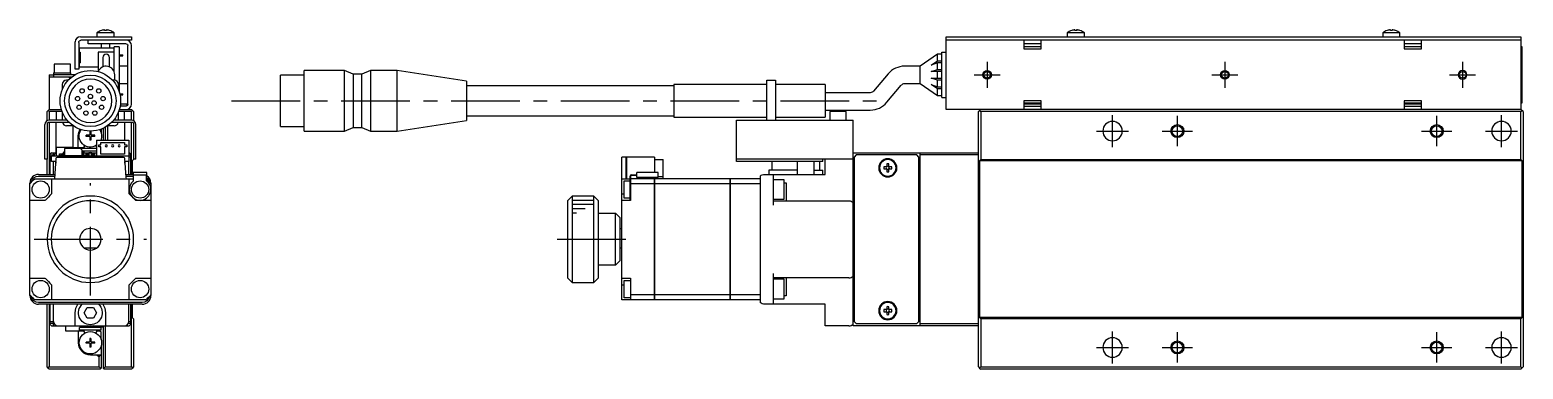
# Model space of a CAD drawing. Extents: x -1 to 721, y -8 to 204.
# Drawn here: x 375.5 to 721, y 68 to 146.4 of the extents above; entities that cross this region are included whole.
import ezdxf

# ---------------------------------------------------------------- set-up
doc = ezdxf.new("R2010")
doc.units = 0
doc.header["$LTSCALE"] = 0.5
doc.linetypes.add('CENTER', pattern=[50.8, 31.75, -6.35, 6.35, -6.35])
for name, color, linetype in [('MSM_CENTER', 1, 'CENTER'), ('MSM_CONTINUOUS', 7, 'CONTINUOUS'), ('MSM_NARROW', 5, 'CONTINUOUS')]:
    doc.layers.add(name, color=color, linetype=linetype)

msp = doc.modelspace()

# ---------------------------------------------------------------- linework, layer by layer
at = {"layer": 'MSM_CENTER'}
for p, q in [((597, 139), (597, 133)), ((652, 139), (652, 133)), ((707, 139), (707, 133)), ((594, 136), (600, 136)), ((649, 136), (655, 136)), ((704, 136), (710, 136)), ((422.16, 130), (572.25, 130)), ((626, 119.3), (626, 126.7)), ((641, 119.5), (641, 126.5)), ((701, 119.5), (701, 126.5)), ((716, 119.3), (716, 126.7)), ((622.3, 123), (629.7, 123)), ((637.5, 123), (644.5, 123)), ((697.5, 123), (704.5, 123)), ((712.3, 123), (719.7, 123)), ((389.5, 85), (389.5, 111)), ((376.5, 98), (402.5, 98)), ((497.5, 98), (515.5, 98)), ((626, 69.3), (626, 76.7)), ((641, 69.5), (641, 76.5)), ((701, 69.5), (701, 76.5)), ((716, 69.3), (716, 76.7)), ((622.3, 73), (629.7, 73)), ((637.5, 73), (644.5, 73)), ((697.5, 73), (704.5, 73)), ((712.3, 73), (719.7, 73))]:
    msp.add_line(p, q, dxfattribs=at)
at = {"layer": 'MSM_CONTINUOUS'}
for p, q in [((391, 145.7), (391, 144.8)), ((395, 145.7), (391, 145.7)), ((392.07, 146.26), (392.05, 146.26)), ((392.8, 146.26), (392.8, 146.39)), ((393.2, 146.26), (392.8, 146.26)), ((393.2, 146.39), (393.2, 146.26)), ((393.95, 146.26), (393.93, 146.26)), ((395, 144.8), (395, 145.7)), ((615.5, 145.7), (615.5, 144.8)), ((619.5, 145.7), (615.5, 145.7)), ((616.57, 146.26), (616.55, 146.26)), ((617.3, 146.26), (617.3, 146.39)), ((617.7, 146.26), (617.3, 146.26)), ((617.7, 146.39), (617.7, 146.26)), ((618.45, 146.26), (618.43, 146.26)), ((619.5, 144.8), (619.5, 145.7)), ((688.5, 145.7), (688.5, 144.8)), ((692.5, 145.7), (688.5, 145.7)), ((689.57, 146.26), (689.55, 146.26)), ((690.3, 146.26), (690.3, 146.39)), ((690.7, 146.26), (690.3, 146.26)), ((690.7, 146.39), (690.7, 146.26)), ((691.45, 146.26), (691.43, 146.26)), ((692.5, 144.8), (692.5, 145.7)), ((386, 137.3), (386, 143.6)), ((386.8, 143.5), (386.8, 137.3)), ((387, 141.25), (387, 142.25)), ((387, 142.25), (395, 142.25)), ((387.2, 144.8), (399, 144.8)), ((399, 144), (387.3, 144)), ((389, 143.2), (389, 144)), ((397.8, 143.2), (389, 143.2)), ((392, 143.2), (392, 142.25)), ((394, 142.25), (394, 143.2)), ((396.2, 142.5), (395, 142.5)), ((395, 136.76), (395, 142.5)), ((396.2, 142.5), (396.2, 132.03)), ((398.2, 129.2), (398.2, 142.8)), ((399, 144.8), (399, 144)), ((399, 129.2), (399, 142.8)), ((587.5, 128), (587.5, 144.8)), ((587.5, 144.8), (720.5, 144.8)), ((720.5, 144), (587.5, 144)), ((605.5, 144), (605.5, 142)), ((609.5, 143.2), (605.5, 143.2)), ((609.5, 142.5), (605.5, 142.5)), ((605.5, 142), (609.5, 142)), ((609.5, 142), (609.5, 144)), ((693.5, 144), (693.5, 142)), ((697.5, 143.2), (693.5, 143.2)), ((697.5, 142.5), (693.5, 142.5)), ((693.5, 142), (697.5, 142)), ((697.5, 142), (697.5, 144)), ((720.5, 144.8), (720.5, 128)), ((720.8, 142.5), (720.5, 142.5)), ((720.8, 129.5), (720.8, 142.5)), ((381.1, 138.5), (381.1, 136.5)), ((384.9, 138.5), (381.1, 138.5)), ((384.9, 136.5), (384.9, 138.5)), ((387, 141.25), (387.1, 141.25)), ((387, 140.45), (387, 139.55)), ((387.1, 140.45), (387, 140.45)), ((387.1, 140.08), (387, 140.08)), ((387.1, 139.93), (387, 139.93)), ((387.1, 139.55), (387, 139.55)), ((387, 138.75), (387.1, 138.75)), ((387, 137.75), (387, 138.75)), ((387.1, 141.25), (387.1, 138.75)), ((391.3, 141.25), (391.3, 136.76)), ((395, 141.25), (391.3, 141.25)), ((392.4, 140), (392.4, 137.85)), ((393.9, 137.85), (393.9, 140)), ((396.2, 140.63), (397, 140.63)), ((396.2, 140.38), (397, 140.38)), ((397, 140.38), (397, 140.63)), ((585.5, 140.75), (581.5, 138)), ((584.05, 138.25), (585.5, 139.25)), ((585.5, 138.75), (584.05, 138.25)), ((585.5, 139.25), (585.5, 140.75)), ((586.5, 140.75), (585.5, 140.75)), ((585.5, 139.25), (586.5, 139.25)), ((585.5, 137.25), (585.5, 138.75)), ((586.5, 138.75), (585.5, 138.75)), ((586.5, 130.75), (586.5, 141.25)), ((586.5, 141.25), (587.5, 141.25)), ((380, 136), (381, 136)), ((380, 136), (380, 128)), ((385, 135.5), (380, 135.5)), ((381, 136.5), (381, 135.5)), ((381, 136.5), (385, 136.5)), ((385.89, 136), (381, 136)), ((384.36, 134.75), (384, 134.75)), ((384.5, 135.5), (384.81, 135.19)), ((385, 136), (385, 136.5)), ((385, 135.36), (385, 135.5)), ((385.17, 135.5), (385, 135.5)), ((386.8, 137.3), (386, 137.3)), ((391.3, 137.75), (387, 137.75)), ((395, 134.75), (394.64, 134.75)), ((395.15, 134.74), (395.15, 136)), ((398.2, 138), (396.2, 138)), ((439, 135.95), (433.5, 135.95)), ((433.5, 124.05), (433.5, 135.95)), ((448.3, 137), (439, 137)), ((439, 123), (439, 137)), ((450.3, 136.15), (448.3, 137)), ((448.3, 123), (448.3, 137)), ((452.3, 136.15), (450.3, 136.15)), ((450.3, 136.15), (450.3, 123.85)), ((454.3, 137), (452.3, 136.15)), ((452.3, 123.85), (452.3, 136.15)), ((460.5, 137), (454.3, 137)), ((454.3, 137), (454.3, 123)), ((476.5, 134.57), (460.5, 137)), ((460.5, 123), (460.5, 137)), ((546, 134.75), (548, 134.75)), ((546, 125.5), (546, 134.75)), ((548, 134.75), (548, 125.5)), ((574.07, 136.21), (570.72, 132.23)), ((581.5, 138), (577.9, 138)), ((581.5, 134), (581.5, 138)), ((584.05, 136.75), (585.5, 137.25)), ((586.5, 136.75), (584.05, 136.75)), ((585.5, 134.75), (584.05, 135.25)), ((584.05, 135.25), (586.5, 135.25)), ((585.5, 137.25), (586.5, 137.25)), ((585.5, 135.25), (585.5, 136.75)), ((585.5, 133.25), (585.5, 134.75)), ((586.5, 134.75), (585.5, 134.75)), ((383, 133.75), (383, 132.6)), ((396, 132.6), (396, 133.75)), ((396.2, 134), (398.2, 134)), ((396.31, 131.63), (397, 131.63)), ((396.36, 131.38), (397, 131.38)), ((397, 131.38), (397, 131.63)), ((476.5, 134.57), (476.5, 125.43)), ((524.5, 133.5), (476.5, 133.5)), ((546, 133.75), (524.5, 133.75)), ((524.5, 133.75), (524.5, 126.25)), ((559.5, 133.75), (548, 133.75)), ((559.5, 133.75), (559.5, 126.25)), ((569.96, 131.87), (559.5, 131.87)), ((573.79, 129.66), (577.13, 133.64)), ((577.9, 134), (581.5, 134)), ((581.5, 134), (585.5, 131.25)), ((585.5, 132.75), (584.05, 133.75)), ((584.05, 133.75), (585.5, 133.25)), ((585.5, 133.25), (586.5, 133.25)), ((585.5, 131.25), (585.5, 132.75)), ((586.5, 132.75), (585.5, 132.75)), ((379.75, 127.75), (380, 128)), ((380, 128), (382.79, 128)), ((396.21, 128), (399, 128)), ((397.8, 128.8), (396.4, 128.8)), ((396.46, 129.3), (398, 129.3)), ((398, 128.85), (398, 129.3)), ((399, 128), (399.25, 127.75)), ((559.5, 127.87), (569.96, 127.87)), ((585.5, 131.25), (586.5, 131.25)), ((586.5, 130.75), (587.5, 130.75)), ((720.5, 128), (587.5, 128)), ((595.5, 128), (595.25, 127.75)), ((609.5, 130), (605.5, 130)), ((605.5, 130), (605.5, 128)), ((605.5, 129.5), (609.5, 129.5)), ((605.5, 129.3), (609.5, 129.3)), ((605.5, 128.8), (609.5, 128.8)), ((609.5, 128), (609.5, 130)), ((693.5, 130), (693.5, 128)), ((697.5, 130), (693.5, 130)), ((693.5, 129.5), (697.5, 129.5)), ((693.5, 129.3), (697.5, 129.3)), ((693.5, 128.8), (697.5, 128.8)), ((697.5, 128), (697.5, 130)), ((720.5, 129.5), (720.8, 129.5)), ((721, 127.5), (720.5, 128)), ((379, 116.5), (379, 124.5)), ((379.5, 127.5), (379.75, 127.75)), ((379.5, 125.37), (379.5, 127.5)), ((379.5, 124.8), (379.5, 116.5)), ((384.6, 125), (379.7, 125)), ((380, 127.5), (379.75, 127.75)), ((382.96, 127.5), (380, 127.5)), ((380, 127.5), (380, 125.5)), ((384.14, 125.5), (380, 125.5)), ((380, 125), (380, 113)), ((381.5, 125), (381.5, 118)), ((381.6, 127.5), (381.6, 125.5)), ((383, 127.4), (383, 125.5)), ((384, 125.5), (384, 125.67)), ((399.3, 125), (394.4, 125)), ((399, 125.5), (394.86, 125.5)), ((395, 125.67), (395, 125.5)), ((396, 125.5), (396, 127.4)), ((399, 127.5), (396.04, 127.5)), ((397.4, 125.5), (397.4, 127.5)), ((397.5, 120.9), (397.5, 125)), ((399.25, 127.75), (399, 127.5)), ((399, 125.5), (399, 127.5)), ((399, 113), (399, 125)), ((399.25, 127.75), (399.5, 127.5)), ((399.5, 127.5), (399.5, 125.37)), ((399.5, 124.8), (399.5, 116.5)), ((400, 116.5), (400, 124.5)), ((460.5, 123), (476.5, 125.43)), ((476.5, 126.5), (524.5, 126.5)), ((524.5, 126.25), (546, 126.25)), ((539, 125.5), (566, 125.5)), ((539, 116), (539, 125.5)), ((548, 126.25), (559.5, 126.25)), ((564.4, 127.5), (560.6, 127.5)), ((560.6, 127.5), (560.6, 125.5)), ((564.4, 125.5), (564.4, 127.5)), ((566, 78), (566, 125.5)), ((595.25, 127.75), (595, 127.5)), ((595, 68.5), (595, 127.5)), ((595.25, 127.75), (595.5, 127.5)), ((720.5, 127.5), (595.5, 127.5)), ((595.5, 127.5), (595.5, 116.4)), ((720.5, 127.5), (720.75, 127.75)), ((720.5, 116.4), (720.5, 127.5)), ((721, 127.5), (721, 68.5)), ((385.51, 124.25), (384, 124.25)), ((385.5, 119.08), (385.5, 124.25)), ((386.7, 119.2), (386.7, 121.9)), ((389.29, 122.05), (388.5, 122.05)), ((388.5, 121.76), (388.5, 122.05)), ((389.29, 121.76), (388.5, 121.76)), ((389.03, 122.05), (389.03, 121.76)), ((389.35, 122.9), (389.35, 122.11)), ((389.64, 122.9), (389.35, 122.9)), ((389.64, 122.37), (389.35, 122.37)), ((389.35, 121.7), (389.35, 120.9)), ((389.35, 121.43), (389.64, 121.43)), ((389.64, 122.9), (389.64, 122.11)), ((389.64, 121.7), (389.64, 120.9)), ((390.5, 122.05), (389.7, 122.05)), ((390.5, 121.76), (389.7, 121.76)), ((389.97, 122.05), (389.97, 121.76)), ((390.5, 121.76), (390.5, 122.05)), ((392, 123.46), (392, 122.61)), ((392, 121.19), (392, 120.9)), ((392.5, 120.9), (392.5, 123.68)), ((392.9, 123.88), (392.9, 120.9)), ((395, 124.25), (393.49, 124.25)), ((393.5, 124.25), (393.5, 120.9)), ((433.5, 124.05), (439, 124.05)), ((439, 123), (448.3, 123)), ((448.3, 123), (450.3, 123.85)), ((450.3, 123.85), (452.3, 123.85)), ((452.3, 123.85), (454.3, 123)), ((454.3, 123), (460.5, 123)), ((380.5, 118), (380, 117.5)), ((380.2, 117.5), (381, 117.5)), ((380.2, 113), (380.2, 117.5)), ((380.5, 118), (381.6, 118)), ((381, 117.2), (381, 118)), ((381.6, 119.2), (381.6, 117.2)), ((385.4, 119.2), (381.6, 119.2)), ((382.32, 117.75), (383.16, 117.75)), ((382.32, 117.2), (382.32, 117.75)), ((383.16, 117.53), (383.16, 117.86)), ((383.39, 117.86), (383.39, 117.53)), ((383.39, 117.75), (383.6, 117.75)), ((383.6, 118.19), (383.49, 118.19)), ((383.6, 117.96), (383.49, 117.96)), ((383.6, 117.4), (383.6, 118.98)), ((383.7, 119.08), (387.08, 119.08)), ((385.4, 119.08), (385.4, 119.2)), ((385.5, 119.2), (387.96, 119.2)), ((387.15, 119.05), (387.47, 118.73)), ((390.92, 119), (387.2, 119)), ((387.5, 118.66), (387.5, 117.4)), ((390.92, 118.4), (387.5, 118.4)), ((387.5, 118.2), (387.5, 118.2)), ((387.5, 118.2), (387.96, 118.2)), ((387.5, 118.2), (387.5, 118.19)), ((387.61, 118.19), (387.5, 118.19)), ((387.61, 117.96), (387.5, 117.96)), ((387.5, 117.75), (387.71, 117.75)), ((387.5, 117.63), (387.71, 117.63)), ((387.71, 117.86), (387.71, 117.53)), ((387.91, 118), (390.92, 118)), ((387.94, 117.53), (387.94, 117.86)), ((387.94, 117.75), (388, 117.75)), ((387.94, 117.63), (388, 117.63)), ((387.96, 119.2), (388.17, 119.58)), ((387.96, 118.2), (388.04, 118.06)), ((388, 117.44), (388, 118)), ((388.5, 117.43), (388.5, 118)), ((388.5, 117.75), (389.25, 117.75)), ((388.5, 117.63), (389.25, 117.63)), ((389.25, 117.2), (389.25, 118)), ((389.64, 120.9), (389.35, 120.9)), ((389.75, 117.2), (389.75, 118)), ((389.75, 117.75), (390.5, 117.75)), ((389.75, 117.63), (390.5, 117.63)), ((390.5, 117.2), (390.5, 118)), ((390.92, 120.9), (398.42, 120.9)), ((390.92, 120.9), (390.92, 117.2)), ((391.42, 119.85), (391.92, 119.85)), ((391.42, 119.35), (391.42, 119.85)), ((391.92, 119.35), (391.42, 119.35)), ((391.92, 120.4), (397.42, 120.4)), ((391.92, 119.85), (391.92, 120.4)), ((391.92, 117.7), (391.92, 119.35)), ((397.42, 117.7), (391.92, 117.7)), ((397.42, 120.4), (397.42, 119.85)), ((397.42, 119.85), (397.92, 119.85)), ((397.42, 119.35), (397.42, 117.7)), ((397.92, 119.35), (397.42, 119.35)), ((397.92, 119.85), (397.92, 119.35)), ((398.42, 120.9), (398.42, 117.2)), ((398.5, 118), (398.42, 118)), ((398.42, 117.5), (398.8, 117.5)), ((399, 117.5), (398.5, 118)), ((398.8, 117.5), (398.8, 113)), ((566, 118), (595, 118)), ((566.7, 117.5), (566.2, 117)), ((580.7, 117.5), (566.7, 117.5)), ((581.2, 117), (580.7, 117.5)), ((581.5, 78), (581.5, 118)), ((595, 117.5), (581.5, 117.5)), ((379.5, 116.5), (379, 116.5)), ((379.5, 113), (379.5, 116.5)), ((380.5, 117), (380.2, 117)), ((398.5, 117.2), (380.5, 117.2)), ((380.5, 116), (380.5, 117.2)), ((381.53, 116), (380.5, 116)), ((381, 113), (381, 116)), ((381.25, 112), (381.58, 116.72)), ((381.5, 116), (381.5, 115.58)), ((381.88, 117), (397.12, 117)), ((383.06, 117.43), (382.55, 117.43)), ((382.55, 117.2), (382.55, 117.43)), ((382.8, 117.2), (382.8, 117.43)), ((382.86, 117.2), (382.86, 117.43)), ((383.28, 117.2), (383.28, 117.28)), ((387.4, 117.3), (383.7, 117.3)), ((385.28, 117.2), (385.28, 117.3)), ((385.4, 117.2), (385.4, 117.3)), ((386, 117.3), (386, 117.2)), ((386.81, 117.2), (386.81, 117.3)), ((388, 117.2), (388, 117.2)), ((388.04, 117.43), (388.55, 117.43)), ((388.23, 117.43), (388.23, 117.2)), ((388.3, 117.43), (388.3, 117.2)), ((388.55, 117.43), (388.55, 117.2)), ((397.42, 116.72), (397.73, 112.3)), ((398.5, 116), (397.47, 116)), ((397.5, 115.58), (397.5, 116)), ((398.4, 113), (398.4, 116)), ((398.5, 116), (398.5, 117.2)), ((398.8, 117), (398.5, 117)), ((399.2, 116.1), (399.5, 116.4)), ((399.2, 116.1), (399.2, 113)), ((400, 116.5), (399.5, 116.5)), ((399.5, 116.5), (399.5, 116.4)), ((513.5, 117), (512.5, 117)), ((512.5, 84), (512.5, 117)), ((513.5, 112), (513.5, 117)), ((513.5, 116.99), (513.51, 116.99)), ((520, 117), (513.51, 117)), ((513.51, 117), (513.51, 112)), ((520, 117), (520, 113.4)), ((520, 116.4), (522, 116.4)), ((520, 116), (520.01, 116)), ((520.01, 116), (520.01, 113.4)), ((522, 112), (522, 116.4)), ((566, 116.5), (539, 116.5)), ((559, 116), (539, 116)), ((547.25, 114), (547.25, 116)), ((553, 116), (553, 113)), ((557, 113), (557, 116)), ((558.25, 114), (558.25, 116)), ((559, 116), (559, 116.5)), ((559.5, 113), (559.5, 116.5)), ((566.2, 117), (566.2, 79)), ((573.76, 114.74), (573.08, 114.74)), ((573.08, 114.26), (573.76, 114.26)), ((573.76, 115.42), (573.76, 114.74)), ((573.76, 114.26), (573.76, 113.58)), ((574.24, 114.74), (574.24, 115.42)), ((574.92, 114.74), (574.24, 114.74)), ((574.24, 114.26), (574.92, 114.26)), ((574.24, 113.58), (574.24, 114.26)), ((581.2, 79), (581.2, 117)), ((595.2, 116.1), (595.5, 116.4)), ((720.8, 116.1), (595.2, 116.1)), ((595.2, 116.1), (595.2, 79.9)), ((595.5, 116.4), (720.5, 116.4)), ((720.5, 116.4), (720.8, 116.1)), ((720.8, 79.9), (720.8, 116.1)), ((375.5, 85), (375.5, 111)), ((376.65, 112), (399.5, 112)), ((377.5, 113), (381.32, 113)), ((377.5, 112.62), (381.29, 112.62)), ((380.5, 112), (380.5, 108.5)), ((397.68, 113), (399.4, 113)), ((397.71, 112.62), (399.4, 112.62)), ((397.73, 112.3), (397.75, 112)), ((398.5, 108.5), (398.5, 112)), ((399.4, 113.4), (399.4, 112.3)), ((402.6, 113.4), (399.4, 113.4)), ((399.4, 112.3), (399.5, 112.3)), ((399.5, 112.9), (402.5, 112.9)), ((399.5, 111.5), (399.5, 112.9)), ((402.5, 111.5), (402.5, 112.9)), ((402.5, 112.3), (402.6, 112.3)), ((402.6, 112.3), (402.6, 113.4)), ((403.5, 111), (403.5, 85)), ((512.5, 112), (514.4, 112)), ((513, 111.5), (514.5, 111.5)), ((513, 107.5), (513, 111.5)), ((514.4, 107), (514.4, 112.6)), ((514.5, 112.6), (514.5, 107)), ((520, 112), (514.5, 112)), ((520, 110.85), (514.5, 110.85)), ((514.7, 112.9), (515.9, 112.9)), ((514.7, 112.8), (515.9, 112.8)), ((515.9, 112.3), (515.9, 113.4)), ((520.9, 113.4), (515.9, 113.4)), ((520.9, 112.3), (515.9, 112.3)), ((520, 84), (520, 112.3)), ((520, 111.99), (520.01, 111.99)), ((520, 110.84), (520.01, 110.84)), ((520.01, 112.3), (520.01, 84)), ((537.5, 112), (520.01, 112)), ((537.5, 110.85), (520.01, 110.85)), ((520.9, 112.3), (520.9, 113.4)), ((520.9, 112.5), (522, 112.5)), ((537.5, 84), (537.5, 112)), ((537.5, 111.99), (537.51, 111.99)), ((537.5, 110.84), (537.51, 110.84)), ((544.5, 112), (537.51, 112)), ((537.51, 112), (537.51, 84)), ((544.5, 110.85), (537.51, 110.85)), ((544.5, 112.62), (544.5, 83.38)), ((545.5, 113), (559.5, 113)), ((546.5, 114), (546.5, 113)), ((553, 114), (546.5, 114)), ((547.5, 113), (547.5, 105.9)), ((550, 111.75), (547.5, 111.75)), ((550, 107.25), (550, 111.75)), ((550, 111.08), (550.5, 111.08)), ((550.5, 111.08), (550.5, 106.9)), ((557, 114), (559, 114)), ((559, 113), (559, 114)), ((566.2, 112.25), (566, 112.25)), ((581.5, 112.25), (581.2, 112.25)), ((581.5, 111.75), (581.2, 111.75)), ((501, 108), (500, 107)), ((506, 108), (501, 108)), ((501, 108), (501, 88)), ((507, 107), (506, 108)), ((506, 88), (506, 108)), ((512.5, 108.5), (513, 108.5)), ((514.4, 107.5), (513, 107.5)), ((547.5, 107.25), (550, 107.25)), ((566.2, 108), (566, 108)), ((379, 107), (375.5, 107)), ((403.5, 107), (400, 107)), ((500, 89), (500, 107)), ((507, 107), (507, 89)), ((507, 104), (511, 104)), ((512, 103), (511, 104)), ((511, 92), (511, 104)), ((514.5, 107), (512.5, 107)), ((547.5, 106.9), (565, 106.9)), ((566.2, 107), (566, 107)), ((566.2, 105.5), (566, 105.5)), ((581.2, 106.25), (581.5, 106.25)), ((512, 103), (512, 93)), ((512, 100.5), (512.5, 100.5)), ((581.3, 103), (581.2, 103)), ((581.5, 102.8), (581.3, 103)), ((581.3, 93), (581.3, 103)), ((388, 96), (391, 96)), ((512, 96), (512.5, 96)), ((511, 92), (507, 92)), ((511, 92), (512, 93)), ((547.5, 90.1), (547.5, 83)), ((566, 90.5), (566.2, 90.5)), ((581.2, 93), (581.3, 93)), ((581.3, 93), (581.5, 93.2)), ((375.5, 89), (379, 89)), ((380.5, 87.5), (380.5, 84)), ((398.5, 84), (398.5, 87.5)), ((400, 89), (403.5, 89)), ((500, 89), (501, 88)), ((501, 88), (506, 88)), ((506, 88), (507, 89)), ((512.5, 89), (514.5, 89)), ((512.5, 87.5), (513, 87.5)), ((513, 88.5), (514.5, 88.5)), ((513, 84.5), (513, 88.5)), ((514.5, 89), (514.5, 84)), ((565, 89.1), (547.5, 89.1)), ((550, 88.75), (547.5, 88.75)), ((550, 84.25), (550, 88.75)), ((550.5, 89.1), (550.5, 84.92)), ((566.2, 89), (566, 89)), ((566, 88), (566.2, 88)), ((581.5, 89.75), (581.2, 89.75)), ((402.35, 84), (376.65, 84)), ((401.5, 83.38), (377.5, 83.38)), ((401.5, 83), (377.5, 83)), ((379.5, 68.5), (379.5, 83)), ((380, 83), (380, 68.5)), ((380.2, 78.5), (380.2, 83)), ((381, 79), (381, 83)), ((398.4, 79), (398.4, 83)), ((398.8, 83), (398.8, 78.5)), ((399, 68.5), (399, 83)), ((399.2, 83), (399.2, 79.9)), ((520, 84), (512.5, 84)), ((514.5, 84.5), (513, 84.5)), ((520, 85.15), (514.5, 85.15)), ((520, 85.16), (520.01, 85.16)), ((520, 84.01), (520.01, 84.01)), ((537.5, 85.15), (520.01, 85.15)), ((537.5, 84), (520.01, 84)), ((537.5, 85.16), (537.51, 85.16)), ((537.5, 84.01), (537.51, 84.01)), ((544.5, 85.15), (537.51, 85.15)), ((544.5, 84), (537.51, 84)), ((559.5, 83), (545.5, 83)), ((547.5, 84.25), (550, 84.25)), ((550.5, 84.92), (550, 84.92)), ((559.5, 78), (559.5, 83)), ((566, 83.75), (566.2, 83.75)), ((581.2, 84.25), (581.5, 84.25)), ((581.2, 83.75), (581.5, 83.75)), ((386, 78), (386, 81)), ((388.06, 81), (388.78, 82.25)), ((388.78, 79.75), (388.06, 81)), ((388.78, 82.25), (390.22, 82.25)), ((390.22, 79.75), (388.78, 79.75)), ((390.22, 82.25), (390.94, 81)), ((390.94, 81), (390.22, 79.75)), ((393, 81), (393, 78)), ((399.5, 79.6), (399.2, 79.9)), ((399.5, 79.6), (399.5, 68.5)), ((573.76, 81.74), (573.08, 81.74)), ((573.08, 81.26), (573.76, 81.26)), ((573.76, 82.42), (573.76, 81.74)), ((573.76, 81.26), (573.76, 80.58)), ((574.24, 81.74), (574.24, 82.42)), ((574.92, 81.74), (574.24, 81.74)), ((574.24, 81.26), (574.92, 81.26)), ((574.24, 80.58), (574.24, 81.26)), ((720.8, 79.9), (595.2, 79.9)), ((595.5, 79.6), (595.2, 79.9)), ((720.5, 79.6), (595.5, 79.6)), ((595.5, 79.6), (595.5, 68.5)), ((720.8, 79.9), (720.5, 79.6)), ((720.5, 68.5), (720.5, 79.6)), ((380, 78.5), (380.5, 78)), ((380.2, 79), (381, 79)), ((381, 78.5), (380.2, 78.5)), ((380.5, 78), (398.5, 78)), ((381, 78), (381, 79)), ((383.8, 76.8), (383.8, 78)), ((387.96, 76.8), (383.8, 76.8)), ((386.7, 76.8), (386.7, 74.1)), ((392, 77.6), (387, 77.6)), ((387, 77), (387, 77.6)), ((392, 77), (387, 77)), ((387.3, 78), (387.5, 77.8)), ((387.5, 78), (387.5, 77.8)), ((387.5, 77.8), (387.96, 77.8)), ((388.04, 77.94), (387.96, 77.8)), ((388.17, 76.42), (387.96, 76.8)), ((391.04, 77.8), (390.93, 78)), ((391.04, 76.8), (390.96, 76.66)), ((391.04, 77.8), (392.5, 77.8)), ((391.7, 76.8), (391.04, 76.8)), ((392, 76.5), (391.7, 76.8)), ((392, 77), (392, 77.6)), ((392, 74.81), (392, 76.5)), ((392.4, 77.8), (392.4, 78)), ((392.5, 68.2), (392.5, 77.8)), ((392.9, 78), (392.9, 68.5)), ((398, 78), (398, 78.2)), ((398.8, 78.5), (398.27, 78.5)), ((398.4, 79), (398.8, 79)), ((398.5, 78), (399, 78.5)), ((565, 78), (559.5, 78)), ((595, 78), (566, 78)), ((566.2, 79), (566.7, 78.5)), ((566.7, 78.5), (580.7, 78.5)), ((580.7, 78.5), (581.2, 79)), ((581.5, 78.5), (595, 78.5)), ((389.29, 74.25), (388.5, 74.25)), ((388.5, 73.96), (388.5, 74.25)), ((389.29, 73.96), (388.5, 73.96)), ((389.03, 74.25), (389.03, 73.96)), ((389.35, 75.1), (389.35, 74.31)), ((389.64, 75.1), (389.35, 75.1)), ((389.64, 74.57), (389.35, 74.57)), ((389.35, 73.9), (389.35, 73.1)), ((389.35, 73.63), (389.64, 73.63)), ((389.64, 73.1), (389.35, 73.1)), ((389.64, 75.1), (389.64, 74.31)), ((389.64, 73.9), (389.64, 73.1)), ((390.5, 74.25), (389.7, 74.25)), ((390.5, 73.96), (389.7, 73.96)), ((389.97, 74.25), (389.97, 73.96)), ((390.5, 73.96), (390.5, 74.25)), ((392, 73.39), (392, 68.2)), ((389.5, 71.3), (392, 71.3)), ((391, 71.3), (391.5, 70.8)), ((391.5, 70.8), (391.85, 71.3)), ((391.5, 68.5), (391.5, 70.8)), ((379.75, 68.25), (379.5, 68.5)), ((379.75, 68.25), (380, 68.5)), ((380, 68), (379.75, 68.25)), ((380, 68.5), (391.5, 68.5)), ((391.8, 68), (380, 68)), ((391.5, 68.5), (391.9, 68.1)), ((391.9, 68.1), (391.8, 68)), ((391.9, 68.1), (392, 68.2)), ((392.55, 68.15), (392.5, 68.2)), ((392.9, 68.5), (392.55, 68.15)), ((392.7, 68), (392.55, 68.15)), ((399, 68), (392.7, 68)), ((392.9, 68.5), (399, 68.5)), ((399, 68.5), (399.25, 68.25)), ((399.25, 68.25), (399, 68)), ((399.5, 68.5), (399.25, 68.25)), ((595, 68.5), (595.25, 68.25)), ((595.5, 68.5), (595.25, 68.25)), ((595.25, 68.25), (595.5, 68)), ((595.5, 68.5), (720.5, 68.5)), ((720.5, 68), (595.5, 68)), ((720.5, 68), (721, 68.5)), ((720.75, 68.25), (720.5, 68.5))]:
    msp.add_line(p, q, dxfattribs=at)
for centre, radius in [((389.5, 130), 7), ((389.5, 130), 5.95), ((597, 136), 0.783), ((652, 136), 0.783), ((707, 136), 0.783), ((387.57, 132.3), 0.5), ((389.5, 133), 0.5), ((389.5, 131), 0.5), ((391.43, 132.3), 0.5), ((386.55, 130.52), 0.5), ((386.9, 128.5), 0.5), ((388.63, 129.5), 0.5), ((390.37, 129.5), 0.5), ((392.1, 128.5), 0.5), ((392.45, 130.52), 0.5), ((388.47, 127.18), 0.5), ((390.53, 127.18), 0.5), ((641, 123), 1.23), ((701, 123), 1.23), ((378, 109.5), 2), ((401, 109.5), 2), ((389.5, 98), 9), ((378, 86.5), 2), ((401, 86.5), 2), ((389.5, 74.1), 2.6), ((641, 73), 1.23), ((701, 73), 1.23)]:
    msp.add_circle(centre, radius, dxfattribs=at)
at = {"layer": 'MSM_CONTINUOUS', "extrusion": (0, 0, -1)}
for centre, radius in [((-389.5, 130), 5), ((-626, 123), 2.25), ((-716, 123), 2.25), ((-393.17, 119.6), 0.25), ((-394.67, 119.6), 0.25), ((-396.17, 119.6), 0.25), ((-574, 114.5), 2.1), ((-574, 114.5), 1.9), ((-389.5, 98), 10), ((-389.5, 98), 2.5), ((-574, 81.5), 2.1), ((-574, 81.5), 1.9), ((-626, 73), 2.25), ((-716, 73), 2.25)]:
    msp.add_circle(centre, radius, dxfattribs=at)
at = {"layer": 'MSM_CONTINUOUS'}
for centre, radius, start, end in [((393, 143.2), 3.2, 107.27, 128.6822), ((393, 143.2), 3.19, 93.5904, 106.9053), ((393, 143.2), 3.19, 73.0947, 86.4096), ((393, 143.2), 3.2, 51.3178, 72.73), ((617.5, 143.2), 3.2, 107.27, 128.6822), ((617.5, 143.2), 3.19, 93.5904, 106.9053), ((617.5, 143.2), 3.19, 73.0947, 86.4096), ((617.5, 143.2), 3.2, 51.3178, 72.73), ((690.5, 143.2), 3.2, 107.27, 128.6822), ((690.5, 143.2), 3.19, 93.5904, 106.9053), ((690.5, 143.2), 3.19, 73.0947, 86.4096), ((690.5, 143.2), 3.2, 51.3178, 72.73), ((387.2, 143.6), 1.2, 90, 180), ((397.8, 142.8), 1.2, 0, 90), ((393.15, 140), 0.75, 0, 180), ((384, 133.75), 1, 90, 180), ((393.15, 136), 2, 0, 157.5377), ((395, 133.75), 1, 0, 90), ((577.9, 133), 5, 90, 140), ((397.8, 129.2), 1.2, 270, 0), ((569.96, 132.87), 5, 270, 320), ((380, 124.5), 1, 90, 180), ((384, 125.25), 1, 194.4775, 270), ((395, 125.25), 1, 270, 345.5225), ((399, 124.5), 1, 0, 90), ((382, 117), 1, 113.5783, 168.463), ((383.06, 117.53), 0.33, 270, 0), ((383.49, 117.86), 0.33, 90, 180), ((383.7, 118.98), 0.1, 90, 180), ((387.08, 118.98), 0.1, 45, 90), ((387.4, 118.66), 0.1, 0, 45), ((387.61, 117.86), 0.33, 0, 90), ((388.04, 117.53), 0.33, 180, 270), ((389.5, 118.7), 1.59, 143.8028, 169.1069), ((389.5, 118.7), 1.59, 190.8931, 206.1642), ((389.61, 118.82), 1.75, 205.4948, 207.7565), ((389.5, 118.7), 1.59, 26.1508, 36.1972), ((383.7, 117.4), 0.1, 180, 270), ((387.4, 117.4), 0.1, 270, 0), ((574, 114.5), 0.95, 165.3667, 194.6333), ((574, 114.5), 0.365, 138.8496, 221.1504), ((574, 114.5), 0.95, 75.3667, 104.6333), ((574, 114.5), 0.365, 48.8496, 131.1504), ((574, 114.5), 0.365, 228.8496, 311.1504), ((574, 114.5), 0.365, 318.8496, 41.1504), ((574, 114.5), 0.95, 345.3667, 14.6333), ((377.5, 111), 2, 90, 180), ((401, 109.5), 2.5, 126.8699, 53.1301), ((401.5, 111), 2, 0, 56.633), ((514.7, 112.6), 0.3, 90, 180), ((574, 114.5), 0.95, 255.3667, 284.6333), ((565, 90.6), 1.5, 270, 311.8103), ((377.5, 85), 2, 180, 270), ((401.5, 85), 2, 270, 0), ((574, 81.5), 0.95, 165.3667, 194.6333), ((574, 81.5), 0.365, 138.8496, 221.1504), ((574, 81.5), 0.95, 75.3667, 104.6333), ((574, 81.5), 0.365, 48.8496, 131.1504), ((574, 81.5), 0.365, 228.8496, 311.1504), ((574, 81.5), 0.95, 255.3667, 284.6333), ((574, 81.5), 0.365, 318.8496, 41.1504), ((574, 81.5), 0.95, 345.3667, 14.6333), ((382, 79), 1, 180, 270), ((389.5, 77.3), 1.59, 153.8358, 169.1069), ((389.5, 77.3), 1.59, 190.8931, 216.1972), ((389.61, 77.19), 1.75, 152.2435, 154.5052), ((389.5, 77.3), 1.59, 323.8028, 349.1069), ((389.5, 77.3), 1.59, 10.8931, 26.1642), ((397.4, 79), 1, 270, 0), ((565, 79.5), 1.5, 270, 311.8103), ((389.5, 74.1), 2.8, 180, 270)]:
    msp.add_arc(centre, radius, start, end, dxfattribs=at)
at = {"layer": 'MSM_CONTINUOUS', "extrusion": (0, 0, -1)}
for centre, radius, start, end in [((-387.3, 143.5), 0.5, 0, 90), ((-397.8, 142.8), 0.4, 90, 180), ((-569.96, 132.87), 1, 220, 270), ((-577.9, 133), 1, 40, 90), ((-397.8, 129.2), 0.4, 180, 270), ((-379.7, 124.8), 0.2, 0, 90), ((-399.3, 124.8), 0.2, 90, 180), ((-389.5, 121.9), 2.6, 236.7648, 33.6999), ((-389.5, 121.9), 2.8, 0, 32.617), ((-389.29, 122.11), 0.06, 180, 270), ((-389.29, 121.7), 0.06, 90, 180), ((-389.7, 122.11), 0.06, 270, 0), ((-389.7, 121.7), 0.06, 0, 90), ((-389.5, 121.9), 2.6, 146.3001, 202.6199), ((-383.06, 117.53), 0.1, 180, 270), ((-383.49, 117.86), 0.1, 0, 90), ((-387.61, 117.86), 0.1, 90, 180), ((-388.04, 117.53), 0.1, 270, 0), ((-389.61, 118.59), 1.75, 34.5052, 37.006), ((-389.5, 115.5), 2.6, 74.0576, 105.9424), ((-389.38, 118.59), 1.75, 142.994, 151.6423), ((-381.88, 116.7), 0.3, 4, 90), ((-397.12, 116.7), 0.3, 90, 176), ((-389.5, 98), 19, 42.5369, 47.4631), ((-377.5, 111), 1.62, 9.7265, 90), ((-401.5, 111), 1.62, 128.1727, 170.2735), ((-389.5, 98), 19, 133.1736, 137.4631), ((-514.7, 112.6), 0.2, 0, 90), ((-545.5, 111.5), 1.5, 48.1897, 90), ((-366.34, 121.16), 19, 221.7998, 228.2002), ((-412.66, 121.16), 19, 311.7998, 318.2002), ((-565, 105.4), 1.5, 90, 131.8103), ((-366.34, 74.84), 19, 131.7998, 138.2002), ((-412.66, 74.84), 19, 41.7998, 48.2002), ((-389.5, 98), 19, 312.5369, 317.4631), ((-377.5, 85), 1.62, 270, 350.2735), ((-389.5, 81), 3.5, 0, 34.8499), ((-389.5, 81), 2.75, 133.3418, 46.6582), ((-389.5, 81), 3.5, 145.1501, 180), ((-401.5, 85), 1.62, 189.7265, 270), ((-389.5, 98), 19, 222.5369, 227.4631), ((-545.5, 84.5), 1.5, 270, 311.8103), ((-389.61, 77.42), 1.75, 322.994, 325.4948), ((-389.5, 80.5), 2.6, 254.0576, 285.9424), ((-389.38, 77.42), 1.75, 205.4948, 217.006), ((-389.29, 74.31), 0.06, 180, 270), ((-389.29, 73.9), 0.06, 90, 180), ((-389.7, 74.31), 0.06, 270, 0), ((-389.7, 73.9), 0.06, 0, 90)]:
    msp.add_arc(centre, radius, start, end, dxfattribs=at)
at = {"layer": 'MSM_NARROW'}
for p, q in [((506, 107), (501, 107)), ((506, 106), (501, 106)), ((504, 105), (501, 105)), ((502, 104), (501, 104))]:
    msp.add_line(p, q, dxfattribs=at)
for centre, radius in [((597, 136), 1), ((652, 136), 1), ((641, 123), 1.5), ((701, 123), 1.5), ((641, 73), 1.5), ((701, 73), 1.5)]:
    msp.add_circle(centre, radius, dxfattribs=at)
at = {"layer": 'MSM_NARROW', "extrusion": (0, 0, -1)}
msp.add_circle((-707, 136), 1, dxfattribs=at)

doc.saveas('drawing.dxf')
